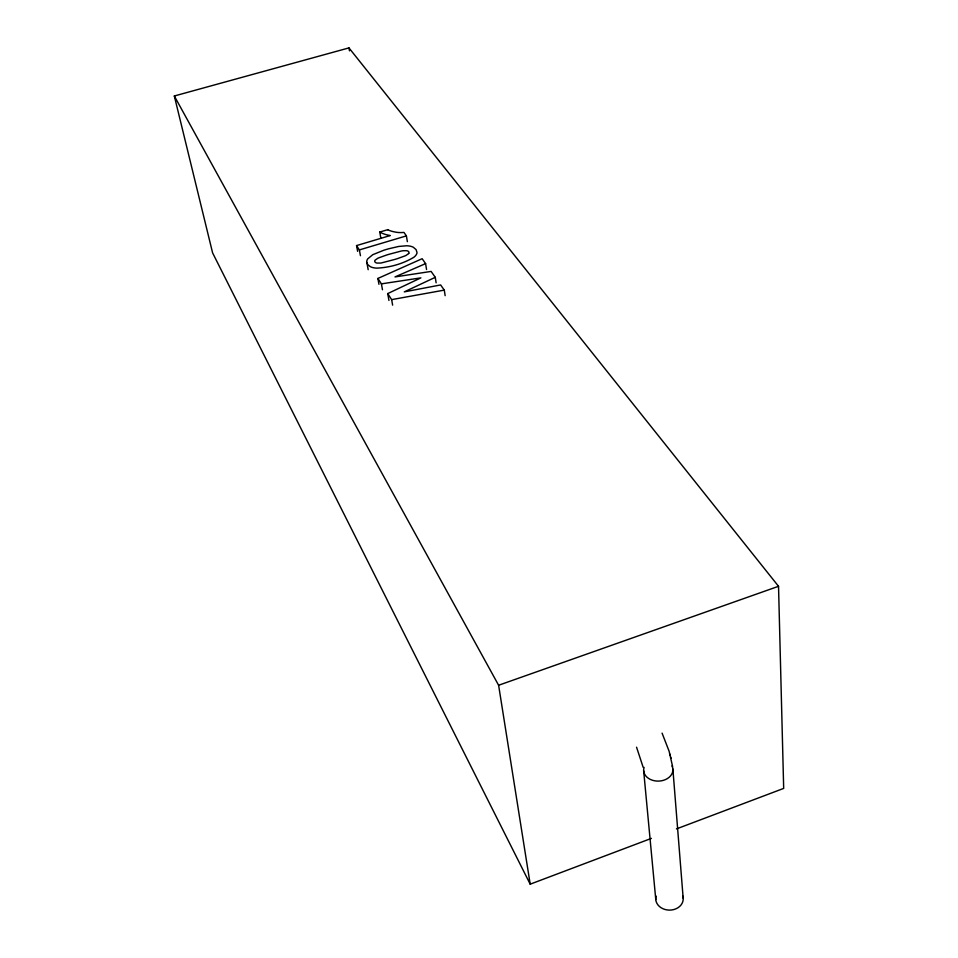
<?xml version="1.0" encoding="UTF-8"?>
<svg xmlns="http://www.w3.org/2000/svg" width="958" height="958" viewBox="0 0 958 958"><rect width="100%" height="100%" fill="white"/><g stroke="black" fill="none" stroke-linecap="round" stroke-linejoin="round"><path stroke-width="1.44" d="M388.948 300.465L387.727 293.591L420.885 277.868L381.416 283.867L377.895 278.443L422.143 258.708L425.603 263.618L426.549 269.497M425.603 263.618L394.983 276.922L431.112 271.425L435.267 277.317L404.276 291.879L440.632 284.945L444.284 290.118L445.147 295.663M676.432 828.921L783.68 788.41L778.531 586.296L348.951 47.9L174.32 95.992L212.604 252.888L530.193 884.174L651.368 838.394M530.193 884.174L498.615 685.257L778.531 586.296M357.633 251.343L356.556 245.583L390.253 235.536A32.704 16.406 -9.5 0 1 379.775 232.052L380.781 237.8M356.556 245.583L359.37 249.918L406.396 235.884L407.366 241.667M379.763 232.052L387.798 229.669M387.727 293.591L391.642 299.626L444.284 290.118M406.396 235.884L403.953 232.423A17.783 8.957 -9.5 0 1 394.672 231.932A28.297 14.19 -9.4 0 1 387.703 229.716M174.32 95.992L498.615 685.257M662.074 733.133L669.115 751.24L672.624 766.616M636.555 747.192L643.165 767.322M670.696 756.988L671.019 758.257M669.965 754.162L670.217 755.179M366.842 262.432L367.309 263.737A19.783 10.251 -10 0 0 368.183 264.983L370.267 266.611A13.089 6.79 -10.1 0 0 374.482 267.917A14.478 7.508 -10.1 0 0 376.925 268.12C389.69 267.545 402.671 263.929 413.676 257.379A15.388 7.963 -9.6 0 0 415.305 255.942L416.011 255.091A13.077 6.766 -9.6 0 0 417.017 252.553L416.071 249.595L413.281 247.224A13.041 6.742 -9.6 0 0 409.054 245.978A14.454 7.472 -9.6 0 0 406.623 245.775L398.696 246.446L388.505 248.829A85.741 45.792 -9.5 0 0 383.619 250.313L372.734 254.708L367.716 258.876A14.107 7.305 -10.1 0 0 366.782 262.001L368.183 269.713M359.37 249.918L360.447 255.702M377.895 278.443L378.949 284.31M381.416 283.867L382.47 289.759M391.642 299.626L392.624 305.147M348.951 47.9L349.466 50.834M435.267 277.317L436.13 282.814M643.656 770.771L655.775 899.514M672.875 769.023L683.162 898.113M671.989 765.921A14.645 11.137 -1.6 0 1 659.08 781.081A14.645 11.137 -1.6 0 1 644.075 767.406M682.707 895.97A13.735 11.221 0.8 0 1 669.654 910.112A13.735 11.221 0.8 0 1 656.146 896.125M408.683 253.535L406.168 255.343A20.01 10.287 -9.8 0 1 405.174 255.834L397.702 258.54A126.36 61.983 -10.3 0 1 394.852 259.426L381.464 262.911A15.077 7.784 -10 0 1 380.386 263.067L376.973 263.079A4.91 2.551 -10.1 0 1 375.045 260.205L377.596 258.409A20.178 10.526 -9.9 0 1 378.602 257.906L386.062 255.211A141.544 77.861 -9.2 0 1 388.9 254.325L401.198 251.056A17.4 9.053 -9.6 0 1 402.228 250.864A15.172 7.88 -9.6 0 1 403.294 250.721L406.707 250.697A4.874 2.515 -9.6 0 1 408.707 253.535"/></g></svg>
